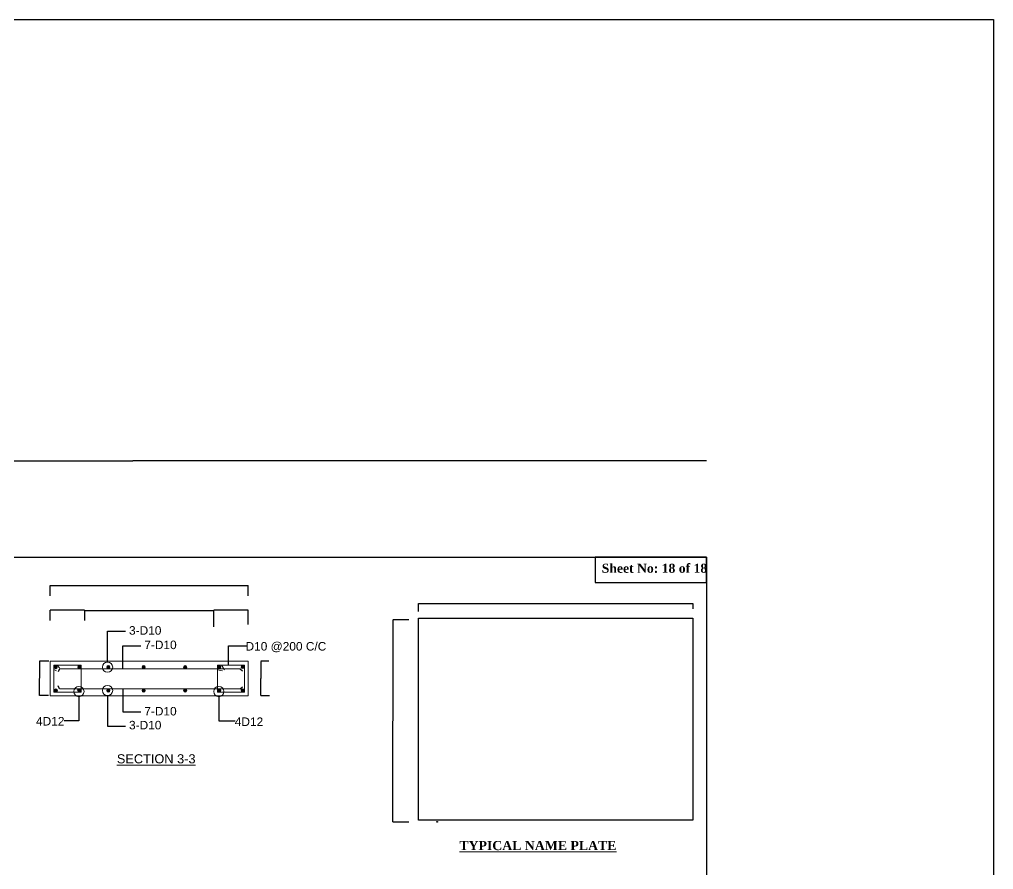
# Model space of a CAD drawing. Header units: inches. Extents: x 89000 to 1304432, y -10828 to 220529.
# Drawn here: x 884745 to 898900, y 81725 to 94069 of the extents above; entities that cross this region are included whole.
import ezdxf

# ---------------------------------------------------------------- set-up
doc = ezdxf.new("R2010")
doc.units = ezdxf.units.IN
doc.header["$LTSCALE"] = 7
doc.header["$MEASUREMENT"] = 0
doc.layers.add('Blocks', color=11, linetype='Continuous', lineweight=9)
doc.layers.add('LINE', color=7, linetype='Continuous')
doc.styles.get("Standard").update_dxf_attribs({"font": 'arial.ttf'})
doc.dimstyles.get("Standard").update_dxf_attribs({"dimtxt": 0.18, "dimasz": 0.18, "dimexe": 0.18, "dimexo": 0.0625, "dimgap": 0.09, "dimtad": 0, "dimtih": 1, "dimtoh": 1, "dimdec": 4, "dimzin": 0, "dimdsep": 46, "dimtxsty": 'Standard', "dimcen": 0.09, "dimadec": 0, "dimazin": 0, "dimtfac": 1, "dimtdec": 4, "dimtofl": 0, "dimtmove": 0, "dimatfit": 3, "dimfxl": 1, "dimtolj": 1, "dimtzin": 0, "dimarcsym": 0})
picture_1 = doc.add_image_def('image6.png', size_in_pixel=(359, 227))
picture_2 = doc.add_image_def('image7.png', size_in_pixel=(340, 250))

# ---------------------------------------------------------------- blocks, each defined once
blk = doc.blocks.new('*D385')
at = {"layer": 'Blocks', "color": 0, "linetype": 'ByBlock', "lineweight": -2, "ltscale": 0.5, "transparency": 16777216}
for p, q in [((885192.0003141173, 85341.555816103), (885192.0003141173, 85491.80753604817)), ((885691.0003141176, 85491.62753604818), (885193.0003141173, 85491.62753604818)), ((885692.0003141176, 85342.71069651982), (885692.0003141176, 85491.80753604817))]:
    blk.add_line(p, q, dxfattribs=at)
at = {"layer": 'Blocks', "color": 0, "linetype": 'ByBlock', "ltscale": 0.5, "transparency": 16777216}
for points in [[(885193.0003141173, 85491.79420271485), (885193.0003141173, 85491.46086938151), (885192.0003141173, 85491.62753604818)], [(885691.0003141176, 85491.79420271485), (885691.0003141176, 85491.46086938151), (885692.0003141176, 85491.62753604818)]]:
    blk.add_solid(points, dxfattribs=at)
at = {"layer": 'Defpoints', "color": 0, "linetype": 'ByBlock', "ltscale": 0.5, "transparency": 16777216}
for p in [(885192.0003141173, 85491.62753604818), (885192.0003141173, 85341.493316103), (885692.0003141176, 85342.64819651982)]:
    blk.add_point(p, dxfattribs=at)
at = {"layer": 'Blocks', "color": 0, "linetype": 'ByBlock', "lineweight": 13, "ltscale": 0.5, "transparency": 16777216, "insert": (885442.0003141176, 85492.50317772085), "char_height": 1.23, "attachment_point": 5}
blk.add_mtext('\\A1;{\\fTimes New Roman|b0|i0|c0|p18;200}', dxfattribs=at)
blk = doc.blocks.new('*D386')
at = {"layer": 'Blocks', "color": 0, "linetype": 'ByBlock', "lineweight": -2, "ltscale": 0.5, "transparency": 16777216}
for p, q in [((885169.5211277988, 84751.67029286295), (885033.6108982848, 84751.67029286295)), ((885033.7908982849, 84750.67029286295), (885033.7908982849, 84502.54593453587)), ((885033.7908982849, 84252.67029286295), (885033.7908982849, 84500.79465119053)), ((885167.7505060192, 84251.67029286295), (885033.6108982848, 84251.67029286295))]:
    blk.add_line(p, q, dxfattribs=at)
at = {"layer": 'Blocks', "color": 0, "linetype": 'ByBlock', "ltscale": 0.5, "transparency": 16777216}
for points in [[(885033.6242316182, 84750.67029286295), (885033.9575649515, 84750.67029286295), (885033.7908982849, 84751.67029286295)], [(885033.6242316182, 84252.67029286295), (885033.9575649515, 84252.67029286295), (885033.7908982849, 84251.67029286295)]]:
    blk.add_solid(points, dxfattribs=at)
at = {"layer": 'Defpoints', "color": 0, "linetype": 'ByBlock', "ltscale": 0.5, "transparency": 16777216}
for p in [(885169.5836277988, 84751.67029286295), (885033.7908982849, 84251.67029286295), (885167.8130060192, 84251.67029286295)]:
    blk.add_point(p, dxfattribs=at)
at = {"layer": 'Blocks', "color": 0, "linetype": 'ByBlock', "lineweight": 13, "ltscale": 0.5, "transparency": 16777216, "insert": (885033.7908982846, 84501.67029286292), "char_height": 1.23, "attachment_point": 5}
blk.add_mtext('\\A1;{\\fTimes New Roman|b0|i0|c0|p18;200}', dxfattribs=at)
blk = doc.blocks.new('*D387')
at = {"layer": 'Blocks', "color": 0, "linetype": 'ByBlock', "lineweight": -2, "ltscale": 0.5, "transparency": 16777216}
for p, q in [((887567.0003141173, 85246.82231587567), (887567.0003141173, 85491.80753604817)), ((888066.0003141176, 85491.62753604818), (887568.0003141173, 85491.62753604818)), ((888067.0003141176, 85285.21791568329), (888067.0003141176, 85491.80753604817))]:
    blk.add_line(p, q, dxfattribs=at)
at = {"layer": 'Blocks', "color": 0, "linetype": 'ByBlock', "ltscale": 0.5, "transparency": 16777216}
for points in [[(887568.0003141173, 85491.79420271485), (887568.0003141173, 85491.46086938151), (887567.0003141173, 85491.62753604818)], [(888066.0003141176, 85491.79420271485), (888066.0003141176, 85491.46086938151), (888067.0003141176, 85491.62753604818)]]:
    blk.add_solid(points, dxfattribs=at)
at = {"layer": 'Defpoints', "color": 0, "linetype": 'ByBlock', "ltscale": 0.5, "transparency": 16777216}
for p in [(887567.0003141173, 85491.62753604818), (887567.0003141173, 85246.75981587567), (888067.0003141176, 85285.15541568329)]:
    blk.add_point(p, dxfattribs=at)
at = {"layer": 'Blocks', "color": 0, "linetype": 'ByBlock', "lineweight": 13, "ltscale": 0.5, "transparency": 16777216, "insert": (887817.0003141176, 85492.50317772085), "char_height": 1.23, "attachment_point": 5}
blk.add_mtext('\\A1;{\\fTimes New Roman|b0|i0|c0|p18;200}', dxfattribs=at)
blk = doc.blocks.new('*D388')
at = {"layer": 'Blocks', "color": 0, "linetype": 'ByBlock', "lineweight": -2, "ltscale": 0.5, "transparency": 16777216}
for p, q in [((888368.1985572714, 84748.86707413898), (888253.6792167098, 84748.86707413898)), ((888253.8592167099, 84747.86707413898), (888253.8592167099, 84499.7427158119)), ((888253.8592167099, 84249.86707413898), (888253.8592167099, 84497.99143246656)), ((888379.3633112747, 84248.86707413898), (888253.6792167098, 84248.86707413898))]:
    blk.add_line(p, q, dxfattribs=at)
at = {"layer": 'Blocks', "color": 0, "linetype": 'ByBlock', "ltscale": 0.5, "transparency": 16777216}
for points in [[(888253.6925500432, 84747.86707413898), (888254.0258833765, 84747.86707413898), (888253.8592167099, 84748.86707413898)], [(888253.6925500432, 84249.86707413898), (888254.0258833765, 84249.86707413898), (888253.8592167099, 84248.86707413898)]]:
    blk.add_solid(points, dxfattribs=at)
at = {"layer": 'Defpoints', "color": 0, "linetype": 'ByBlock', "ltscale": 0.5, "transparency": 16777216}
for p in [(888368.2610572714, 84748.86707413898), (888253.8592167099, 84248.86707413898), (888379.4258112747, 84248.86707413898)]:
    blk.add_point(p, dxfattribs=at)
at = {"layer": 'Blocks', "color": 0, "linetype": 'ByBlock', "lineweight": 13, "ltscale": 0.5, "transparency": 16777216, "insert": (888253.8592167096, 84498.86707413895), "char_height": 1.23, "attachment_point": 5}
blk.add_mtext('\\A1;{\\fTimes New Roman|b0|i0|c0|p18;200}', dxfattribs=at)
blk = doc.blocks.new('*D389')
at = {"layer": 'Blocks', "color": 0, "linetype": 'ByBlock', "lineweight": -2, "ltscale": 0.5, "transparency": 16777216}
for p, q in [((885692.0003141173, 85342.71069651982), (885692.0003141173, 85480.72844280541)), ((887566.0003141173, 85480.54844280542), (885693.0003141173, 85480.54844280542)), ((887567.0003141173, 85268.72231587605), (887567.0003141173, 85480.72844280541))]:
    blk.add_line(p, q, dxfattribs=at)
at = {"layer": 'Blocks', "color": 0, "linetype": 'ByBlock', "ltscale": 0.5, "transparency": 16777216}
for points in [[(885693.0003141173, 85480.71510947209), (885693.0003141173, 85480.38177613875), (885692.0003141173, 85480.54844280542)], [(887566.0003141173, 85480.71510947209), (887566.0003141173, 85480.38177613875), (887567.0003141173, 85480.54844280542)]]:
    blk.add_solid(points, dxfattribs=at)
at = {"layer": 'Defpoints', "color": 0, "linetype": 'ByBlock', "ltscale": 0.5, "transparency": 16777216}
for p in [(885692.0003141173, 85480.54844280542), (885692.0003141173, 85342.64819651982), (887567.0003141173, 85268.65981587605)]:
    blk.add_point(p, dxfattribs=at)
at = {"layer": 'Blocks', "color": 0, "linetype": 'ByBlock', "lineweight": 13, "ltscale": 0.5, "transparency": 16777216, "insert": (886620.2476157336, 85481.42644758032), "char_height": 1.23, "attachment_point": 5}
blk.add_mtext('\\A1;600', dxfattribs=at)
blk = doc.blocks.new('*D390')
at = {"layer": 'Blocks', "color": 0, "linetype": 'ByBlock', "lineweight": -2, "ltscale": 0.5, "transparency": 16777216}
for p, q in [((890401.6488428331, 85349.30733673394), (890170.5786834288, 85349.30733673394)), ((890170.7586834289, 85348.30733673394), (890170.7586834289, 83882.95274682612)), ((890170.7586834289, 82415.8421473685), (890170.7586834289, 83881.19673727632)), ((890401.6488428331, 82414.8421473685), (890170.5786834288, 82414.8421473685))]:
    blk.add_line(p, q, dxfattribs=at)
at = {"layer": 'Blocks', "color": 0, "linetype": 'ByBlock', "ltscale": 0.5, "transparency": 16777216}
for points in [[(890170.5920167622, 85348.30733673394), (890170.9253500955, 85348.30733673394), (890170.7586834289, 85349.30733673394)], [(890170.5920167622, 82415.8421473685), (890170.9253500955, 82415.8421473685), (890170.7586834289, 82414.8421473685)]]:
    blk.add_solid(points, dxfattribs=at)
at = {"layer": 'Defpoints', "color": 0, "linetype": 'ByBlock', "ltscale": 0.5, "transparency": 16777216}
for p in [(890401.7113428331, 85349.30733673394), (890170.7586834289, 82414.8421473685), (890401.7113428331, 82414.8421473685)]:
    blk.add_point(p, dxfattribs=at)
at = {"layer": 'Blocks', "color": 0, "linetype": 'ByBlock', "lineweight": 13, "ltscale": 0.5, "transparency": 16777216, "insert": (890170.7586834286, 83882.07474205094), "char_height": 1.23, "attachment_point": 5}
blk.add_mtext('\\A1;1100', dxfattribs=at)
blk = doc.blocks.new('*D399')
at = {"color": 0, "lineweight": -2, "ltscale": 0.5, "transparency": 16777216}
for p, q in [((878054.3078605823, 87659.59979078746), (878054.3078605823, 87659.92979078746)), ((878054.4878605823, 87659.74979078746), (886390.8906415979, 87659.74979078746)), ((894728.7631361195, 87659.74979078746), (886392.360355104, 87659.74979078746)), ((894728.9431361195, 87659.59979078746), (894728.9431361195, 87659.92979078746))]:
    blk.add_line(p, q, dxfattribs=at)
at = {"color": 0, "linetype": 'Continuous', "ltscale": 0.5, "transparency": 16777216}
for points in [[(878054.4878605823, 87659.77979078746), (878054.4878605823, 87659.71979078747), (878054.3078605823, 87659.74979078746)], [(894728.7631361195, 87659.77979078746), (894728.7631361195, 87659.71979078747), (894728.9431361195, 87659.74979078746)]]:
    blk.add_solid(points, dxfattribs=at)
at = {"layer": 'Defpoints', "color": 0, "linetype": 'Continuous', "ltscale": 0.5, "transparency": 16777216}
for p in [(894728.9431361195, 87659.74979078746), (878054.3078605823, 86259.53654195089), (894728.9431361195, 86259.53654195089)]:
    blk.add_point(p, dxfattribs=at)
at = {"color": 0, "linetype": 'Continuous', "lineweight": -3, "ltscale": 0.5, "transparency": 16777216, "insert": (886391.625498351, 87659.74979078746), "char_height": 0.18, "attachment_point": 5}
blk.add_mtext('\\A1;16674.6353', dxfattribs=at)
blk = doc.blocks.new('*D411')
at = {"layer": 'Blocks', "color": 0, "linetype": 'ByBlock', "lineweight": -2, "ltscale": 0.5, "transparency": 16777216}
for p, q in [((885192.0003141173, 85699.35492250742), (885192.0003141173, 85848.83730896708)), ((885193.0003141173, 85848.65730896709), (888066.0003141176, 85848.65730896709)), ((888067.0003141176, 85699.35492250742), (888067.0003141176, 85848.83730896708))]:
    blk.add_line(p, q, dxfattribs=at)
at = {"layer": 'Blocks', "color": 0, "linetype": 'ByBlock', "ltscale": 0.5, "transparency": 16777216}
for points in [[(885193.0003141173, 85848.82397563376), (885193.0003141173, 85848.49064230041), (885192.0003141173, 85848.65730896709)], [(888066.0003141176, 85848.82397563376), (888066.0003141176, 85848.49064230041), (888067.0003141176, 85848.65730896709)]]:
    blk.add_solid(points, dxfattribs=at)
at = {"layer": 'Defpoints', "color": 0, "linetype": 'ByBlock', "ltscale": 0.5, "transparency": 16777216}
for p in [(888067.0003141176, 85848.65730896709), (885192.0003141173, 85699.29242250742), (888067.0003141176, 85699.29242250742)]:
    blk.add_point(p, dxfattribs=at)
at = {"layer": 'Blocks', "color": 0, "linetype": 'ByBlock', "lineweight": 13, "ltscale": 0.5, "transparency": 16777216, "insert": (886629.5003141174, 85849.53531374199), "char_height": 1.23, "attachment_point": 5}
blk.add_mtext('\\A1;1000', dxfattribs=at)
blk = doc.blocks.new('*D423')
at = {"layer": 'Blocks', "color": 0, "linetype": 'ByBlock', "lineweight": -2, "ltscale": 0.5, "transparency": 16777216}
for p, q in [((885192.0003141173, 85341.555816103), (885192.0003141173, 85491.80753604817)), ((885691.0003141176, 85491.62753604818), (885193.0003141173, 85491.62753604818)), ((885692.0003141176, 85342.71069651982), (885692.0003141176, 85491.80753604817))]:
    blk.add_line(p, q, dxfattribs=at)
at = {"layer": 'Blocks', "color": 0, "linetype": 'ByBlock', "ltscale": 0.5, "transparency": 16777216}
for points in [[(885193.0003141173, 85491.79420271485), (885193.0003141173, 85491.46086938151), (885192.0003141173, 85491.62753604818)], [(885691.0003141176, 85491.79420271485), (885691.0003141176, 85491.46086938151), (885692.0003141176, 85491.62753604818)]]:
    blk.add_solid(points, dxfattribs=at)
at = {"layer": 'Defpoints', "color": 0, "linetype": 'ByBlock', "ltscale": 0.5, "transparency": 16777216}
for p in [(885192.0003141173, 85491.62753604818), (885192.0003141173, 85341.493316103), (885692.0003141176, 85342.64819651982)]:
    blk.add_point(p, dxfattribs=at)
at = {"layer": 'Blocks', "color": 0, "linetype": 'ByBlock', "lineweight": 13, "ltscale": 0.5, "transparency": 16777216, "insert": (885442.0003141176, 85492.50317772085), "char_height": 1.23, "attachment_point": 5}
blk.add_mtext('\\A1;{\\fTimes New Roman|b0|i0|c0|p18;200}', dxfattribs=at)
blk = doc.blocks.new('*D424')
at = {"layer": 'Blocks', "color": 0, "linetype": 'ByBlock', "lineweight": -2, "ltscale": 0.5, "transparency": 16777216}
for p, q in [((885169.5211277988, 84751.67029286295), (885033.6108982848, 84751.67029286295)), ((885033.7908982849, 84750.67029286295), (885033.7908982849, 84502.54593453587)), ((885033.7908982849, 84252.67029286295), (885033.7908982849, 84500.79465119053)), ((885167.7505060192, 84251.67029286295), (885033.6108982848, 84251.67029286295))]:
    blk.add_line(p, q, dxfattribs=at)
at = {"layer": 'Blocks', "color": 0, "linetype": 'ByBlock', "ltscale": 0.5, "transparency": 16777216}
for points in [[(885033.6242316182, 84750.67029286295), (885033.9575649515, 84750.67029286295), (885033.7908982849, 84751.67029286295)], [(885033.6242316182, 84252.67029286295), (885033.9575649515, 84252.67029286295), (885033.7908982849, 84251.67029286295)]]:
    blk.add_solid(points, dxfattribs=at)
at = {"layer": 'Defpoints', "color": 0, "linetype": 'ByBlock', "ltscale": 0.5, "transparency": 16777216}
for p in [(885169.5836277988, 84751.67029286295), (885033.7908982849, 84251.67029286295), (885167.8130060192, 84251.67029286295)]:
    blk.add_point(p, dxfattribs=at)
at = {"layer": 'Blocks', "color": 0, "linetype": 'ByBlock', "lineweight": 13, "ltscale": 0.5, "transparency": 16777216, "insert": (885033.7908982846, 84501.67029286292), "char_height": 1.23, "attachment_point": 5}
blk.add_mtext('\\A1;{\\fTimes New Roman|b0|i0|c0|p18;200}', dxfattribs=at)
blk = doc.blocks.new('*D425')
at = {"layer": 'Blocks', "color": 0, "linetype": 'ByBlock', "lineweight": -2, "ltscale": 0.5, "transparency": 16777216}
for p, q in [((887567.0003141173, 85246.82231587567), (887567.0003141173, 85491.80753604817)), ((888066.0003141176, 85491.62753604818), (887568.0003141173, 85491.62753604818)), ((888067.0003141176, 85285.21791568329), (888067.0003141176, 85491.80753604817))]:
    blk.add_line(p, q, dxfattribs=at)
at = {"layer": 'Blocks', "color": 0, "linetype": 'ByBlock', "ltscale": 0.5, "transparency": 16777216}
for points in [[(887568.0003141173, 85491.79420271485), (887568.0003141173, 85491.46086938151), (887567.0003141173, 85491.62753604818)], [(888066.0003141176, 85491.79420271485), (888066.0003141176, 85491.46086938151), (888067.0003141176, 85491.62753604818)]]:
    blk.add_solid(points, dxfattribs=at)
at = {"layer": 'Defpoints', "color": 0, "linetype": 'ByBlock', "ltscale": 0.5, "transparency": 16777216}
for p in [(887567.0003141173, 85491.62753604818), (887567.0003141173, 85246.75981587567), (888067.0003141176, 85285.15541568329)]:
    blk.add_point(p, dxfattribs=at)
at = {"layer": 'Blocks', "color": 0, "linetype": 'ByBlock', "lineweight": 13, "ltscale": 0.5, "transparency": 16777216, "insert": (887817.0003141176, 85492.50317772085), "char_height": 1.23, "attachment_point": 5}
blk.add_mtext('\\A1;{\\fTimes New Roman|b0|i0|c0|p18;200}', dxfattribs=at)
blk = doc.blocks.new('*D426')
at = {"layer": 'Blocks', "color": 0, "linetype": 'ByBlock', "lineweight": -2, "ltscale": 0.5, "transparency": 16777216}
for p, q in [((888368.1985572714, 84748.86707413898), (888253.6792167098, 84748.86707413898)), ((888253.8592167099, 84747.86707413898), (888253.8592167099, 84499.7427158119)), ((888253.8592167099, 84249.86707413898), (888253.8592167099, 84497.99143246656)), ((888379.3633112747, 84248.86707413898), (888253.6792167098, 84248.86707413898))]:
    blk.add_line(p, q, dxfattribs=at)
at = {"layer": 'Blocks', "color": 0, "linetype": 'ByBlock', "ltscale": 0.5, "transparency": 16777216}
for points in [[(888253.6925500432, 84747.86707413898), (888254.0258833765, 84747.86707413898), (888253.8592167099, 84748.86707413898)], [(888253.6925500432, 84249.86707413898), (888254.0258833765, 84249.86707413898), (888253.8592167099, 84248.86707413898)]]:
    blk.add_solid(points, dxfattribs=at)
at = {"layer": 'Defpoints', "color": 0, "linetype": 'ByBlock', "ltscale": 0.5, "transparency": 16777216}
for p in [(888368.2610572714, 84748.86707413898), (888253.8592167099, 84248.86707413898), (888379.4258112747, 84248.86707413898)]:
    blk.add_point(p, dxfattribs=at)
at = {"layer": 'Blocks', "color": 0, "linetype": 'ByBlock', "lineweight": 13, "ltscale": 0.5, "transparency": 16777216, "insert": (888253.8592167096, 84498.86707413895), "char_height": 1.23, "attachment_point": 5}
blk.add_mtext('\\A1;{\\fTimes New Roman|b0|i0|c0|p18;200}', dxfattribs=at)
blk = doc.blocks.new('*D427')
at = {"layer": 'Blocks', "color": 0, "linetype": 'ByBlock', "lineweight": -2, "ltscale": 0.5, "transparency": 16777216}
for p, q in [((885692.0003141173, 85342.71069651982), (885692.0003141173, 85480.72844280541)), ((887566.0003141173, 85480.54844280542), (885693.0003141173, 85480.54844280542)), ((887567.0003141173, 85268.72231587605), (887567.0003141173, 85480.72844280541))]:
    blk.add_line(p, q, dxfattribs=at)
at = {"layer": 'Blocks', "color": 0, "linetype": 'ByBlock', "ltscale": 0.5, "transparency": 16777216}
for points in [[(885693.0003141173, 85480.71510947209), (885693.0003141173, 85480.38177613875), (885692.0003141173, 85480.54844280542)], [(887566.0003141173, 85480.71510947209), (887566.0003141173, 85480.38177613875), (887567.0003141173, 85480.54844280542)]]:
    blk.add_solid(points, dxfattribs=at)
at = {"layer": 'Defpoints', "color": 0, "linetype": 'ByBlock', "ltscale": 0.5, "transparency": 16777216}
for p in [(885692.0003141173, 85480.54844280542), (885692.0003141173, 85342.64819651982), (887567.0003141173, 85268.65981587605)]:
    blk.add_point(p, dxfattribs=at)
at = {"layer": 'Blocks', "color": 0, "linetype": 'ByBlock', "lineweight": 13, "ltscale": 0.5, "transparency": 16777216, "insert": (886620.2476157336, 85481.42644758032), "char_height": 1.23, "attachment_point": 5}
blk.add_mtext('\\A1;600', dxfattribs=at)
blk = doc.blocks.new('*D428')
at = {"layer": 'Blocks', "color": 0, "linetype": 'ByBlock', "lineweight": -2, "ltscale": 0.5, "transparency": 16777216}
for p, q in [((890401.6488428331, 85349.30733673394), (890170.5786834288, 85349.30733673394)), ((890170.7586834289, 85348.30733673394), (890170.7586834289, 83882.95274682612)), ((890170.7586834289, 82415.8421473685), (890170.7586834289, 83881.19673727632)), ((890401.6488428331, 82414.8421473685), (890170.5786834288, 82414.8421473685))]:
    blk.add_line(p, q, dxfattribs=at)
at = {"layer": 'Blocks', "color": 0, "linetype": 'ByBlock', "ltscale": 0.5, "transparency": 16777216}
for points in [[(890170.5920167622, 85348.30733673394), (890170.9253500955, 85348.30733673394), (890170.7586834289, 85349.30733673394)], [(890170.5920167622, 82415.8421473685), (890170.9253500955, 82415.8421473685), (890170.7586834289, 82414.8421473685)]]:
    blk.add_solid(points, dxfattribs=at)
at = {"layer": 'Defpoints', "color": 0, "linetype": 'ByBlock', "ltscale": 0.5, "transparency": 16777216}
for p in [(890401.7113428331, 85349.30733673394), (890170.7586834289, 82414.8421473685), (890401.7113428331, 82414.8421473685)]:
    blk.add_point(p, dxfattribs=at)
at = {"layer": 'Blocks', "color": 0, "linetype": 'ByBlock', "lineweight": 13, "ltscale": 0.5, "transparency": 16777216, "insert": (890170.7586834286, 83882.07474205094), "char_height": 1.23, "attachment_point": 5}
blk.add_mtext('\\A1;1100', dxfattribs=at)
blk = doc.blocks.new('*D433')
at = {"layer": 'Blocks', "color": 0, "linetype": 'ByBlock', "lineweight": -2, "ltscale": 0.5, "transparency": 16777216}
for p, q in [((890541.2298485725, 85472.78923607804), (890541.2298485725, 85587.63044591626)), ((890542.2298485725, 85587.45044591627), (894532.0890222774, 85587.45044591627)), ((894533.0890222774, 85511.91893110145), (894533.0890222774, 85587.63044591626))]:
    blk.add_line(p, q, dxfattribs=at)
at = {"layer": 'Blocks', "color": 0, "linetype": 'ByBlock', "ltscale": 0.5, "transparency": 16777216}
for points in [[(890542.2298485725, 85587.61711258294), (890542.2298485725, 85587.2837792496), (890541.2298485725, 85587.45044591627)], [(894532.0890222774, 85587.61711258294), (894532.0890222774, 85587.2837792496), (894533.0890222774, 85587.45044591627)]]:
    blk.add_solid(points, dxfattribs=at)
at = {"layer": 'Defpoints', "color": 0, "linetype": 'ByBlock', "ltscale": 0.5, "transparency": 16777216}
for p in [(894533.0890222774, 85587.45044591627), (894533.0890222774, 85511.85643110145), (890541.2298485725, 85472.72673607804)]:
    blk.add_point(p, dxfattribs=at)
at = {"layer": 'Blocks', "color": 0, "linetype": 'ByBlock', "lineweight": 13, "ltscale": 0.5, "transparency": 16777216, "insert": (892537.159435425, 85588.32845069117), "char_height": 1.23, "attachment_point": 5}
blk.add_mtext('\\A1;1000', dxfattribs=at)
blk = doc.blocks.new('*D438')
at = {"color": 0, "lineweight": -2, "ltscale": 0.5, "transparency": 16777216}
for p, q in [((878054.3078605823, 87659.59979078746), (878054.3078605823, 87659.92979078746)), ((878054.4878605823, 87659.74979078746), (886390.8906415979, 87659.74979078746)), ((894728.7631361195, 87659.74979078746), (886392.360355104, 87659.74979078746)), ((894728.9431361195, 87659.59979078746), (894728.9431361195, 87659.92979078746))]:
    blk.add_line(p, q, dxfattribs=at)
at = {"color": 0, "linetype": 'Continuous', "ltscale": 0.5, "transparency": 16777216}
for points in [[(878054.4878605823, 87659.77979078746), (878054.4878605823, 87659.71979078747), (878054.3078605823, 87659.74979078746)], [(894728.7631361195, 87659.77979078746), (894728.7631361195, 87659.71979078747), (894728.9431361195, 87659.74979078746)]]:
    blk.add_solid(points, dxfattribs=at)
at = {"layer": 'Defpoints', "color": 0, "linetype": 'Continuous', "ltscale": 0.5, "transparency": 16777216}
for p in [(894728.9431361195, 87659.74979078746), (878054.3078605823, 86259.53654195089), (894728.9431361195, 86259.53654195089)]:
    blk.add_point(p, dxfattribs=at)
at = {"color": 0, "linetype": 'Continuous', "lineweight": -3, "ltscale": 0.5, "transparency": 16777216, "insert": (886391.625498351, 87659.74979078746), "char_height": 0.18, "attachment_point": 5}
blk.add_mtext('\\A1;16674.6353', dxfattribs=at)
blk = doc.blocks.new('*D450')
at = {"layer": 'Blocks', "color": 0, "linetype": 'ByBlock', "lineweight": -2, "ltscale": 0.5, "transparency": 16777216}
for p, q in [((885192.0003141173, 85699.35492250742), (885192.0003141173, 85848.83730896708)), ((885193.0003141173, 85848.65730896709), (888066.0003141176, 85848.65730896709)), ((888067.0003141176, 85699.35492250742), (888067.0003141176, 85848.83730896708))]:
    blk.add_line(p, q, dxfattribs=at)
at = {"layer": 'Blocks', "color": 0, "linetype": 'ByBlock', "ltscale": 0.5, "transparency": 16777216}
for points in [[(885193.0003141173, 85848.82397563376), (885193.0003141173, 85848.49064230041), (885192.0003141173, 85848.65730896709)], [(888066.0003141176, 85848.82397563376), (888066.0003141176, 85848.49064230041), (888067.0003141176, 85848.65730896709)]]:
    blk.add_solid(points, dxfattribs=at)
at = {"layer": 'Defpoints', "color": 0, "linetype": 'ByBlock', "ltscale": 0.5, "transparency": 16777216}
for p in [(888067.0003141176, 85848.65730896709), (885192.0003141173, 85699.29242250742), (888067.0003141176, 85699.29242250742)]:
    blk.add_point(p, dxfattribs=at)
at = {"layer": 'Blocks', "color": 0, "linetype": 'ByBlock', "lineweight": 13, "ltscale": 0.5, "transparency": 16777216, "insert": (886629.5003141174, 85849.53531374199), "char_height": 1.23, "attachment_point": 5}
blk.add_mtext('\\A1;1000', dxfattribs=at)

msp = doc.modelspace()

# ---------------------------------------------------------------- hatches: boundary and pattern name
at = {"layer": 'Blocks', "linetype": 'ByBlock', "lineweight": 13, "ltscale": 0.5}
for points in [[(885248.0348175634, 84662.96151730837, 1.000000771482753), (885293.9560543322, 84662.96151730837, 1)], [(885248.0348175634, 84662.96151730837, 1.000000771482753), (885293.9560543322, 84662.96151730837, 1)], [(885591.3140394287, 84665.34848926519, 1.000000771482753), (885637.2352761975, 84665.34848926519, 1)], [(885591.3140394287, 84665.34848926519, 1.000000771482753), (885637.2352761975, 84665.34848926519, 1)], [(886011.7854090158, 84665.62663015118, 1.000000771482753), (886057.7066457843, 84665.62663015118, 1)], [(886011.7854090158, 84665.62663015118, 1.000000771482753), (886057.7066457843, 84665.62663015118, 1)], [(886525.5459844461, 84665.62663015118, 1.000000771482753), (886571.4672212144, 84665.62663015118, 1)], [(886525.5459844461, 84665.62663015118, 1.000000771482753), (886571.4672212144, 84665.62663015118, 1)], [(887130.0838105204, 84665.62663015118, 1.000000771482753), (887176.005047289, 84665.62663015118, 1)], [(887130.0838105204, 84665.62663015118, 1.000000771482753), (887176.005047289, 84665.62663015118, 1)], [(887623.0348175634, 84662.96151730837, 1.000000771482753), (887668.9560543322, 84662.96151730837, 1)], [(887623.0348175634, 84662.96151730837, 1.000000771482753), (887668.9560543322, 84662.96151730837, 1)], [(887966.3140394287, 84665.34848926519, 1.000000771482753), (888012.2352761975, 84665.34848926519, 1)], [(887966.3140394287, 84665.34848926519, 1.000000771482753), (888012.2352761975, 84665.34848926519, 1)], [(885248.820063489, 84324.98914870573, 1.000000771482753), (885294.7413002576, 84324.98914870573, 1)], [(885248.820063489, 84324.98914870573, 1.000000771482753), (885294.7413002576, 84324.98914870573, 1)], [(885589.7126323832, 84328.17137265368, 1.000000771482753), (885635.6338691518, 84328.17137265368, 1)], [(885589.7126323832, 84328.17137265368, 1.000000771482753), (885635.6338691518, 84328.17137265368, 1)], [(886011.7854090158, 84323.08685631724, -1.000000771482753), (886057.7066457843, 84323.08685631724, -1)], [(886011.7854090158, 84323.08685631724, -1.000000771482753), (886057.7066457843, 84323.08685631724, -1)], [(886525.5459844461, 84323.08685631724, -1.000000771482753), (886571.4672212144, 84323.08685631724, -1)], [(886525.5459844461, 84323.08685631724, -1.000000771482753), (886571.4672212144, 84323.08685631724, -1)], [(887130.0838105204, 84323.08685631724, -1.000000771482753), (887176.005047289, 84323.08685631724, -1)], [(887130.0838105204, 84323.08685631724, -1.000000771482753), (887176.005047289, 84323.08685631724, -1)], [(887623.820063489, 84324.98914870573, 1.000000771482753), (887669.7413002576, 84324.98914870573, 1)], [(887623.820063489, 84324.98914870573, 1.000000771482753), (887669.7413002576, 84324.98914870573, 1)], [(887964.7126323832, 84328.17137265368, 1.000000771482753), (888010.6338691518, 84328.17137265368, 1)], [(887964.7126323832, 84328.17137265368, 1.000000771482753), (888010.6338691518, 84328.17137265368, 1)]]:
    msp.add_hatch(color=0, dxfattribs=at).paths.add_polyline_path(points)

# ---------------------------------------------------------------- linework, layer by layer
at = {"color": 0, "linetype": 'Continuous', "lineweight": -3, "ltscale": 0.5}
for p, q in [((885324.7891499542, 84641.57800828386), (885305.1437584746, 84597.92741405685)), ((885324.7891499542, 84641.57800828386), (885305.1437584746, 84597.92741405685)), ((887954.1382617527, 84641.57800828386), (887984.3012935196, 84608.67955881613)), ((887954.1382617527, 84641.57800828386), (887984.3012935196, 84608.67955881613)), ((885324.7891499542, 84347.13547818526), (885305.1437584746, 84390.78607241204)), ((885324.7891499542, 84347.13547818526), (885305.1437584746, 84390.78607241204)), ((887954.1382617527, 84347.13547818526), (887984.3012935196, 84380.03392765275)), ((887954.1382617527, 84347.13547818526), (887984.3012935196, 84380.03392765275))]:
    msp.add_line(p, q, dxfattribs=at)
at = {"color": 0, "lineweight": -3, "ltscale": 0.5}
msp.add_lwpolyline([(511349.8112795232, 94069.37911318475), (898900.3877672118, 94069.37911318475), (898900.3877672118, 64746.17906729714), (511349.8112795232, 64746.17906729714)], close=True, dxfattribs=at)
at = {"color": 7, "linetype": 'ByBlock', "lineweight": 30}
msp.add_lwpolyline([(894728.9431361195, 86259.53654195089), (893112.4624493138, 86259.53654195089), (893112.4624493138, 85893.1802308294), (894728.9431361195, 85893.1802308294)], close=True, dxfattribs=at)
msp.add_lwpolyline([(894728.9431361195, 86259.53654195089), (893112.4624493138, 86259.53654195089), (893112.4624493138, 85893.1802308294), (894728.9431361195, 85893.1802308294)], close=True, dxfattribs=at)
at = {"layer": 'Blocks', "color": 0, "linetype": 'ByBlock', "lineweight": 13, "ltscale": 0.5}
for p, q in [((885692.0003141173, 84748.86707413895), (885192.0003141173, 84748.86707413895)), ((885192.0003141173, 84748.86707413895), (885192.0003141173, 84248.86707413895)), ((885692.0003141173, 84748.86707413895), (885192.0003141173, 84748.86707413895)), ((885192.0003141173, 84748.86707413895), (885192.0003141173, 84248.86707413895)), ((885293.0016178712, 84690.30367242731), (885324.6535313115, 84654.70521176863)), ((885293.0016178712, 84690.30367242731), (885324.6535313115, 84654.70521176863)), ((885692.0003141173, 84748.86707413895), (887567.0003141173, 84748.86707413895)), ((885692.0003141173, 84748.86707413895), (887567.0003141173, 84748.86707413895)), ((888067.0003141173, 84748.86707413895), (887567.0003141173, 84748.86707413895)), ((888067.0003141173, 84748.86707413895), (887567.0003141173, 84748.86707413895)), ((887680.6848312224, 84690.30367242731), (887722.5969483627, 84626.36003183131)), ((887680.6848312224, 84690.30367242731), (887722.5969483627, 84626.36003183131)), ((888067.0003141173, 84248.86707413895), (888067.0003141173, 84748.86707413895)), ((888067.0003141173, 84248.86707413895), (888067.0003141173, 84748.86707413895)), ((885245.5206978464, 84629.99894023687), (885283.4482623765, 84610.18954678066)), ((885245.5206978464, 84629.99894023687), (885283.4482623765, 84610.18954678066)), ((887954.1382617527, 84641.57800828386), (885324.7891499542, 84641.57800828386)), ((887954.1382617527, 84641.57800828386), (885324.7891499542, 84641.57800828386)), ((887620.5206978464, 84624.03524997085), (887695.8190124743, 84610.08381246123)), ((887620.5206978464, 84624.03524997085), (887695.8190124743, 84610.08381246123)), ((885192.0003141173, 84248.86707413895), (885692.0003141173, 84248.86707413895)), ((885192.0003141173, 84248.86707413895), (885692.0003141173, 84248.86707413895)), ((887954.1382617527, 84347.13547818526), (885324.7891499542, 84347.13547818526)), ((887954.1382617527, 84347.13547818526), (885324.7891499542, 84347.13547818526)), ((885692.0003141173, 84248.86707413895), (887567.0003141173, 84248.86707413895)), ((885692.0003141173, 84248.86707413895), (887567.0003141173, 84248.86707413895)), ((887567.0003141173, 84248.86707413895), (888067.0003141173, 84248.86707413895)), ((887567.0003141173, 84248.86707413895), (888067.0003141173, 84248.86707413895))]:
    msp.add_line(p, q, dxfattribs=at)
for points in [[(885245.5206978464, 84690.30367242731), (885639.0185607304, 84690.30367242731), (885639.0185607304, 84298.40981404111), (885245.5206978464, 84298.40981404111)], [(885245.5206978464, 84690.30367242731), (885639.0185607304, 84690.30367242731), (885639.0185607304, 84298.40981404111), (885245.5206978464, 84298.40981404111)], [(887620.5206978464, 84690.30367242731), (888014.0185607304, 84690.30367242731), (888014.0185607304, 84298.40981404111), (887620.5206978464, 84298.40981404111)], [(887620.5206978464, 84690.30367242731), (888014.0185607304, 84690.30367242731), (888014.0185607304, 84298.40981404111), (887620.5206978464, 84298.40981404111)]]:
    msp.add_lwpolyline(points, close=True, dxfattribs=at)
msp.add_lwpolyline([(885283.413451045, 84641.57800828386), (885257.8373111081, 84662.27254478494)], dxfattribs=at)
msp.add_lwpolyline([(885283.413451045, 84641.57800828386), (885257.8373111081, 84662.27254478494)], dxfattribs=at)
for centre, radius in [((885270.9954359476, 84662.96151730837), 22.96061838434936), ((885270.9954359476, 84662.96151730837), 22.96061838434936), ((885614.2746578133, 84665.34848926519), 22.96061838434936), ((885614.2746578133, 84665.34848926519), 22.96061838434936), ((886025.0219294254, 84664.19197850442), 74.12925565727294), ((886025.0219294254, 84664.19197850442), 74.12925565727294), ((886034.7460274, 84665.62663015118), 22.96061838434936), ((886034.7460274, 84665.62663015118), 22.96061838434936), ((886548.5066028303, 84665.62663015118), 22.96061838434936), ((886548.5066028303, 84665.62663015118), 22.96061838434936), ((887153.0444289047, 84665.62663015118), 22.96061838434936), ((887153.0444289047, 84665.62663015118), 22.96061838434936), ((887645.9954359476, 84662.96151730837), 22.96061838434936), ((887645.9954359476, 84662.96151730837), 22.96061838434936), ((887989.2746578133, 84665.34848926519), 22.96061838434936), ((887989.2746578133, 84665.34848926519), 22.96061838434936), ((885608.9188767413, 84308.63805029751), 74.12925565727294), ((885608.9188767413, 84308.63805029751), 74.12925565727294), ((886025.0219294254, 84324.52150796447), 74.12925565727294), ((886025.0219294254, 84324.52150796447), 74.12925565727294), ((887641.9267616528, 84308.63805029751), 74.12925565727294), ((887641.9267616528, 84308.63805029751), 74.12925565727294), ((885271.7806818733, 84324.98914870573), 22.96061838434936), ((885271.7806818733, 84324.98914870573), 22.96061838434936), ((885612.6732507675, 84328.17137265368), 22.96061838434936), ((885612.6732507675, 84328.17137265368), 22.96061838434936), ((886034.7460274, 84323.08685631724), 22.96061838434936), ((886034.7460274, 84323.08685631724), 22.96061838434936), ((886548.5066028303, 84323.08685631724), 22.96061838434936), ((886548.5066028303, 84323.08685631724), 22.96061838434936), ((887153.0444289047, 84323.08685631724), 22.96061838434936), ((887153.0444289047, 84323.08685631724), 22.96061838434936), ((887646.7806818733, 84324.98914870573), 22.96061838434936), ((887646.7806818733, 84324.98914870573), 22.96061838434936), ((887987.6732507675, 84328.17137265368), 22.96061838434936), ((887987.6732507675, 84328.17137265368), 22.96061838434936)]:
    msp.add_circle(centre, radius, dxfattribs=at)
at = {"layer": 'LINE', "color": 1, "linetype": 'ByBlock', "lineweight": 30, "ltscale": 0.5}
msp.add_lwpolyline([(878054.3078605823, 74468.18731139274), (878054.3078605823, 86259.53654195089), (894728.9431361195, 86259.53654195089), (894728.9431361195, 74468.18731139274), (878054.3078605823, 74468.18731139274)], close=True, dxfattribs=at)
msp.add_lwpolyline([(878054.3078605823, 74468.18731139274), (878054.3078605823, 86259.53654195089), (894728.9431361195, 86259.53654195089), (894728.9431361195, 74468.18731139274), (878054.3078605823, 74468.18731139274)], close=True, dxfattribs=at)

# ---------------------------------------------------------------- texts
at = {"color": 7, "linetype": 'ByBlock', "lineweight": 30, "insert": (893206.6711940097, 86165.60981226782), "char_height": 131.4440300170079, "width": 7027.533172355338, "attachment_point": 1}
msp.add_mtext('{\\fTimes New Roman|b1|i0|c0|p18;Sheet No: 18 of 18}', dxfattribs=at)
at = {"layer": 'Blocks', "color": 0, "linetype": 'ByBlock', "lineweight": 13, "ltscale": 0.5}
for s, insert, char_height, width, attachment_point in [('3-D10', (886571.9675908143, 85133.38586456864), 123.7050549772522, 5140.917127032187, 8), ('3-D10', (886571.9675908143, 85133.38586456864), 123.7050549772522, 5140.917127032187, 8), ('7-D10', (886793.7998933548, 84923.94745267951), 123.7050549772522, 5140.917127032187, 8), ('7-D10', (886793.7998933548, 84923.94745267951), 123.7050549772522, 5140.917127032187, 8), ('D10 @200 C/C', (888616.8858655423, 84879.79912743601), 123.7050549772522, 5140.917127032187, 8), ('D10 @200 C/C', (888616.8858655423, 84879.79912743601), 123.7050549772522, 5140.917127032187, 8), ('7-D10', (886793.7998933548, 83960.39961445914), 123.7050549772522, 5140.917127032187, 8), ('7-D10', (886793.7998933548, 83960.39961445914), 123.7050549772522, 5140.917127032187, 8), ('4D12', (885191.2724619405, 83816.29206846608), 123.7050549772522, 5140.917127032187, 8), ('4D12', (885191.2724619405, 83816.29206846608), 123.7050549772522, 5140.917127032187, 8), ('3-D10', (886571.9675908143, 83758.40502157621), 123.7050549772522, 5140.917127032187, 8), ('3-D10', (886571.9675908143, 83758.40502157621), 123.7050549772522, 5140.917127032187, 8), ('4D12', (888079.8046355462, 83809.46375139756), 123.7050549772522, 5140.917127032187, 8), ('4D12', (888079.8046355462, 83809.46375139756), 123.7050549772522, 5140.917127032187, 8), ('{\\L\\C7;SECTION 3-3}', (886160.0400699249, 83398.76256081765), 132.6859528087076, 5569.635842882224, 1), ('{\\L\\C7;SECTION 3-3}', (886160.0400699249, 83398.76256081765), 132.6859528087076, 5569.635842882224, 1), ('{\\fTimes New Roman|b1|i0|c0|p18;\\LTYPICAL NAME PLATE}', (891137.2345655356, 82139.5132702163), 132.6859528087076, 5569.635842882224, 1), ('{\\fTimes New Roman|b1|i0|c0|p18;\\LTYPICAL NAME PLATE}', (891137.2345655356, 82139.5132702163), 132.6859528087076, 5569.635842882224, 1)]:
    msp.add_mtext(s, dxfattribs=dict(at, insert=insert, char_height=char_height, width=width, attachment_point=attachment_point))

# ---------------------------------------------------------------- dimensions: what is measured, and where the dimension line sits
at = {"color": 0, "linetype": 'Continuous', "lineweight": -3, "ltscale": 0.5}
for picture in ['*D399', '*D438']:
    dim = msp.add_linear_dim(base=(894728.9431361195, 87659.74979078746), p1=(878054.3078605823, 86259.53654195089), p2=(894728.9431361195, 86259.53654195089), dimstyle='Standard', override={"dimfxl": 0.15, "dimfxlon": 1}, dxfattribs=at)
    dim.commit()
    dim.dimension.update_dxf_attribs({"geometry": picture, "text_midpoint": (886391.625498351, 87659.74979078746)})
at = {"layer": 'Blocks', "color": 0, "linetype": 'ByBlock', "lineweight": 13, "ltscale": 0.5}
for base, p1, p2, picture, middle in [((888067.0003141176, 85848.65730896709), (885192.0003141173, 85699.29242250742), (888067.0003141176, 85699.29242250742), '*D411', (886629.5003141174, 85849.53531374199)), ((888067.0003141176, 85848.65730896709), (885192.0003141173, 85699.29242250742), (888067.0003141176, 85699.29242250742), '*D450', (886629.5003141174, 85849.53531374199)), ((894533.0890222774, 85587.45044591627), (890541.2298485725, 85472.72673607804), (894533.0890222774, 85511.85643110145), '*D433', (892537.159435425, 85588.32845069117))]:
    dim = msp.add_linear_dim(base=base, p1=p1, p2=p2, text='1000', dimstyle='Standard', override={"dimtxt": 1.23, "dimasz": 1, "dimgap": 0.25, "dimtad": 1, "dimazin": 1, "dimfxl": 700, "dimfxlon": 1}, dxfattribs=at)
    dim.commit()
    dim.dimension.update_dxf_attribs({"geometry": picture, "text_midpoint": middle})
for base, p1, p2, text, picture, middle in [((885192.0003141173, 85491.62753604818), (885692.0003141176, 85342.64819651982), (885192.0003141173, 85341.493316103), '{\\fTimes New Roman|b0|i0|c0|p18;200}', '*D385', (885442.0003141176, 85491.62753604818)), ((885192.0003141173, 85491.62753604818), (885692.0003141176, 85342.64819651982), (885192.0003141173, 85341.493316103), '{\\fTimes New Roman|b0|i0|c0|p18;200}', '*D423', (885442.0003141176, 85491.62753604818)), ((885692.0003141173, 85480.54844280542), (887567.0003141173, 85268.65981587605), (885692.0003141173, 85342.64819651982), '600', '*D389', (886620.2476157336, 85480.54844280542)), ((885692.0003141173, 85480.54844280542), (887567.0003141173, 85268.65981587605), (885692.0003141173, 85342.64819651982), '600', '*D427', (886620.2476157336, 85480.54844280542)), ((887567.0003141173, 85491.62753604818), (888067.0003141176, 85285.15541568329), (887567.0003141173, 85246.75981587567), '{\\fTimes New Roman|b0|i0|c0|p18;200}', '*D387', (887817.0003141176, 85491.62753604818)), ((887567.0003141173, 85491.62753604818), (888067.0003141176, 85285.15541568329), (887567.0003141173, 85246.75981587567), '{\\fTimes New Roman|b0|i0|c0|p18;200}', '*D425', (887817.0003141176, 85491.62753604818))]:
    dim = msp.add_linear_dim(base=base, p1=p1, p2=p2, text=text, dimstyle='Standard', override={"dimtxt": 1.23, "dimasz": 1, "dimgap": 0.25, "dimtad": 1, "dimazin": 1, "dimfxl": 700, "dimfxlon": 1}, dxfattribs=at)
    dim.commit()
    dim.dimension.update_dxf_attribs({"geometry": picture, "text_midpoint": middle, "dimtype": 160})
for picture in ['*D390', '*D428']:
    dim = msp.add_linear_dim(base=(890170.7586834289, 82414.8421473685), p1=(890401.7113428327, 85349.30733673391), p2=(890401.7113428327, 82414.84214736847), angle=90, text='1100', dimstyle='Standard', override={"dimtxt": 1.23, "dimasz": 1, "dimgap": 0.25, "dimtad": 1, "dimazin": 1, "dimfxl": 700, "dimfxlon": 1}, dxfattribs=at)
    dim.commit()
    dim.dimension.update_dxf_attribs({"geometry": picture, "text_midpoint": (890170.7586834286, 83882.07474205094)})
for base, p1, p2, picture, middle in [((885033.7908982849, 84251.67029286295), (885169.5836277984, 84751.67029286292), (885167.8130060188, 84251.67029286292), '*D386', (885033.7908982846, 84501.67029286292)), ((885033.7908982849, 84251.67029286295), (885169.5836277984, 84751.67029286292), (885167.8130060188, 84251.67029286292), '*D424', (885033.7908982846, 84501.67029286292)), ((888253.8592167099, 84248.86707413898), (888368.2610572709, 84748.86707413895), (888379.4258112742, 84248.86707413895), '*D388', (888253.8592167096, 84498.86707413895)), ((888253.8592167099, 84248.86707413898), (888368.2610572709, 84748.86707413895), (888379.4258112742, 84248.86707413895), '*D426', (888253.8592167096, 84498.86707413895))]:
    dim = msp.add_linear_dim(base=base, p1=p1, p2=p2, angle=90, text='{\\fTimes New Roman|b0|i0|c0|p18;200}', dimstyle='Standard', override={"dimtxt": 1.23, "dimasz": 1, "dimgap": 0.25, "dimtad": 1, "dimazin": 1, "dimfxl": 700, "dimfxlon": 1}, dxfattribs=at)
    dim.commit()
    dim.dimension.update_dxf_attribs({"geometry": picture, "text_midpoint": middle, "dimtype": 160})

# ---------------------------------------------------------------- pictures from other files: only their frames are drawn
at = {"color": 0, "linetype": 'Continuous', "lineweight": -3, "ltscale": 0.5}
image = msp.add_image(picture_2, insert=(890541.2298485725, 82441.92690404877), size_in_units=(3990.8726575372393, 2934.4651893656173), dxfattribs=at)
image.dxf.flags = 7
image = msp.add_image(picture_1, insert=(890811.6644268959, 82414.842147368), size_in_units=(9.172619062769899, 5.799956900414391), dxfattribs=at)
image.dxf.flags = 7

# ---------------------------------------------------------------- leaders
at = {"layer": 'Blocks', "color": 0, "linetype": 'ByBlock', "lineweight": 13, "ltscale": 0.5}
for points in [[(886025.0219294254, 84738.32123416127), (886025.0219294254, 85183.93141630059), (886284.1840001305, 85183.93141630059)], [(886025.0219294254, 84738.32123416127), (886025.0219294254, 85183.93141630059), (886284.1840001305, 85183.93141630059)], [(886246.854231966, 84641.57800828386), (886246.854231966, 84974.49300441146), (886506.016302671, 84974.49300441146)], [(886246.854231966, 84641.57800828386), (886246.854231966, 84974.49300441146), (886506.016302671, 84974.49300441146)], [(887784.3654261602, 84690.30367242731), (887784.3654261602, 84975.15031325235), (888043.5274968653, 84975.15031325235)], [(887784.3654261602, 84690.30367242731), (887784.3654261602, 84975.15031325235), (888043.5274968653, 84975.15031325235)], [(885608.9188767413, 84234.50879464019), (885608.9188767413, 83882.17980915308), (885395.498926973, 83882.17980915308)], [(885608.9188767413, 84234.50879464019), (885608.9188767413, 83882.17980915308), (885395.498926973, 83882.17980915308)], [(886025.0219294254, 84250.39225230715), (886025.0219294254, 83804.78207016783), (886284.1840001305, 83804.78207016783)], [(886025.0219294254, 84250.39225230715), (886025.0219294254, 83804.78207016783), (886284.1840001305, 83804.78207016783)], [(886246.854231966, 84347.13547818526), (886246.854231966, 84014.22048205696), (886506.016302671, 84014.22048205696)], [(886246.854231966, 84347.13547818526), (886246.854231966, 84014.22048205696), (886506.016302671, 84014.22048205696)], [(887641.9267616528, 84234.50879464019), (887641.9267616528, 83882.17980915308), (887880.2365340523, 83882.17980915308)], [(887641.9267616528, 84234.50879464019), (887641.9267616528, 83882.17980915308), (887880.2365340523, 83882.17980915308)]]:
    msp.add_leader(points, dimstyle='Standard', override={"dimtxt": 1.23, "dimasz": 1, "dimgap": 0.25, "dimtad": 1, "dimazin": 1, "dimfxl": 700, "dimfxlon": 1}, dxfattribs=at)

doc.saveas('drawing.dxf')
